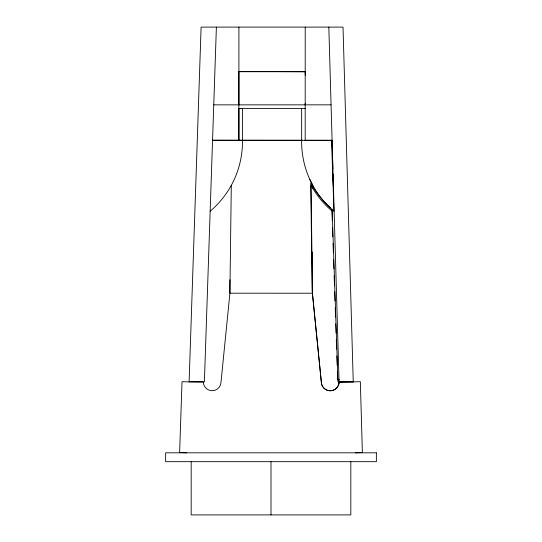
<?xml version="1.0" encoding="UTF-8"?>
<svg xmlns="http://www.w3.org/2000/svg" width="542" height="542" viewBox="0 0 542 542"><rect width="100%" height="100%" fill="white"/><g stroke="black" fill="none" stroke-linecap="round" stroke-linejoin="round"><path stroke-width="0.81" d="M229.903 279.767L229.903 293.208L221.034 381.914A8.868 8.868 0 0 1 212.22 390.728A8.868 8.868 0 0 1 203.297 382.022L189.111 381.832L204.388 381.832L216.387 27.1M238.914 104.843L238.914 71.727L305.214 71.72L305.214 75.291M305.214 104.843L305.214 103.427M231.298 185.344L229.903 293.208L312.449 293.215L311.054 185.337A90.907 90.907 0 0 0 332.192 211.17L337.964 381.825L353.248 381.832L339.055 381.961L338.75 384.251A8.868 8.868 0 0 1 321.318 381.907L312.449 293.202L312.449 252.01M312.456 188.121L312.456 184.761M312.449 293.215L312.463 289.001M312.802 187.125L312.809 185.445L309.8 179.443M339.055 381.961L338.736 384.244A8.868 8.868 0 0 1 321.318 381.907L312.138 290.925L310.742 183.06A90.907 90.907 0 0 0 330.606 207.803M338.716 384.285L339.055 382.008L353.242 381.825M238.914 27.1L238.887 140.385L238.914 108.4L305.214 108.4M301.643 108.427L301.643 140.331A90.907 90.907 0 0 0 333.947 211.278L331.541 140.303M305.193 140.331L305.214 27.1M355.295 452.814L362.381 452.611L360.342 381.697L353.248 381.907L343.018 27.1L201.109 27.1L189.111 381.907L182.017 381.663L179.619 452.577L186.705 452.814M213.758 104.857L331.067 104.843M238.887 108.475L242.457 108.4L242.457 140.229A90.907 90.907 0 0 1 210.16 211.184M212.559 140.31L332.09 140.31L332.422 152.973M339.265 379.549L337.652 379.549L337.395 371.941M212.559 140.202L302.497 140.283M305.031 140.283L332.09 140.31M238.914 71.442L305.214 71.72M331.88 208.894L332.28 220.723M332.51 227.484L332.822 236.773M333.052 243.534L333.371 252.829M333.594 259.584L333.913 268.879M334.136 275.634L334.482 285.776M334.685 291.684L334.997 300.979M335.227 307.741L335.539 317.029M335.769 323.791L336.081 333.086M336.311 339.841L336.629 349.136M336.853 355.891L337.171 365.186M328.825 27.1L339.055 381.832M332.463 154.66L332.842 169.016M332.971 174.084L333.283 185.906M333.459 192.661L333.682 201.102M350.823 461.682L350.823 514.9L191.177 514.9L191.177 461.682M271 461.682L271 514.9M338.743 379.732A8.868 8.868 0 0 1 338.404 382.008M376.365 452.814L165.635 452.814L165.635 461.682L376.365 461.682L376.365 452.814"/></g></svg>
